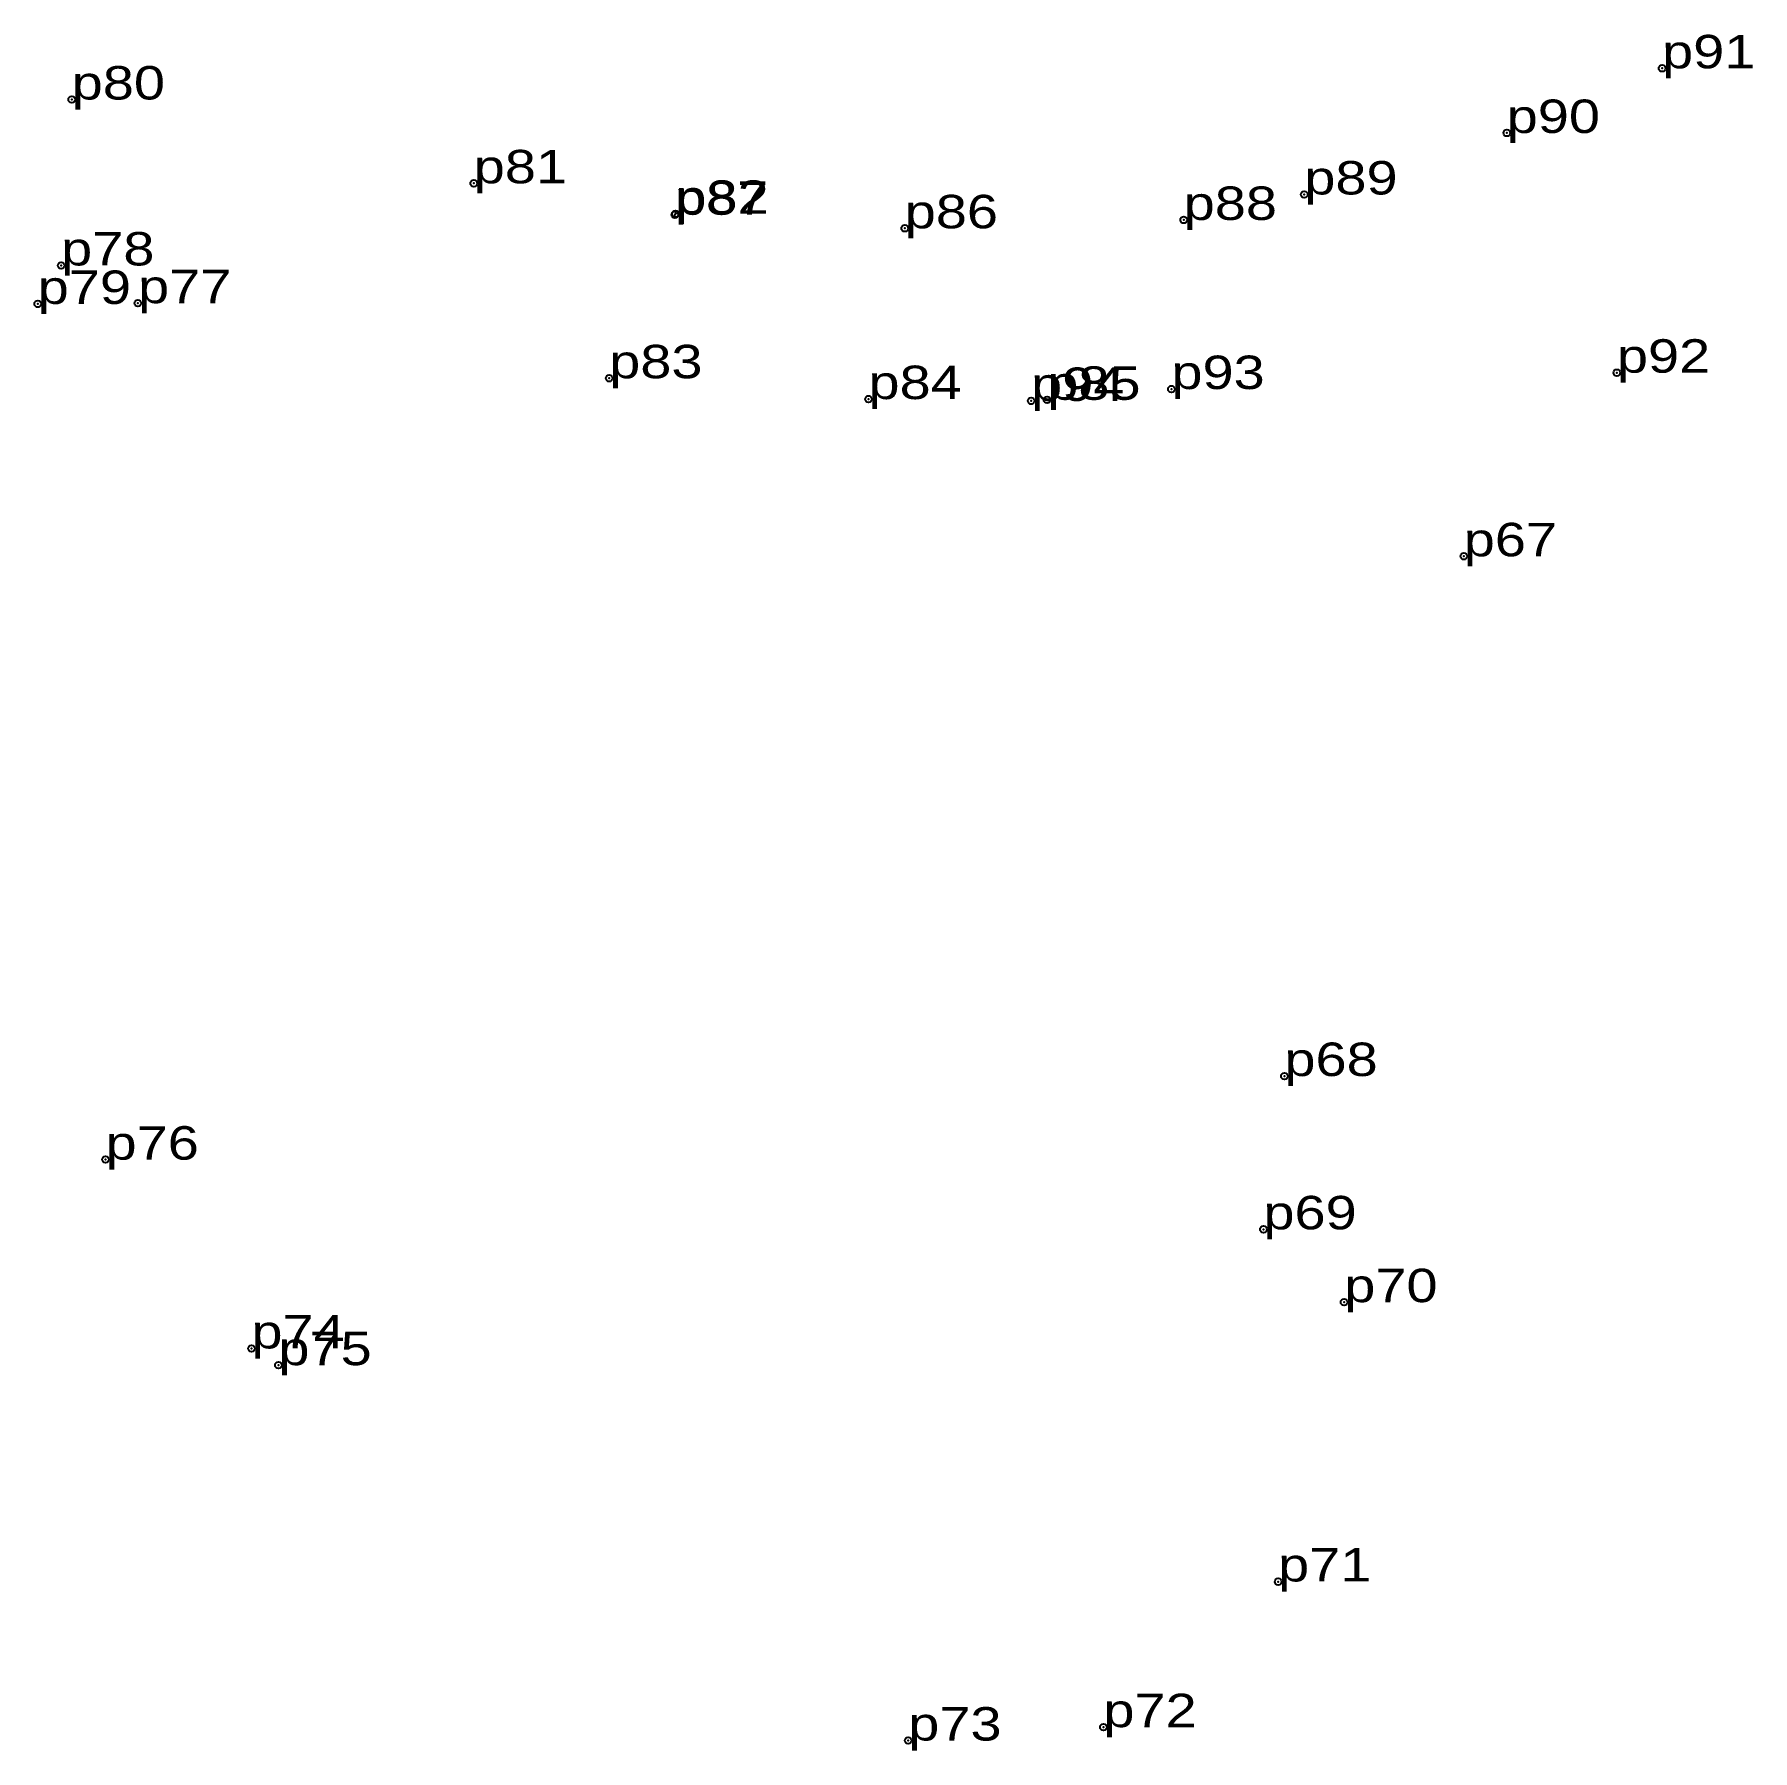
# Model space of a CAD drawing. Header units: metres. Extents: x 548735 to 552707, y 1839755 to 1841204.
# Drawn here: x 552614.5 to 552707, y 1839755.2 to 1839847.6 of the extents above.
import ezdxf

# ---------------------------------------------------------------- set-up
doc = ezdxf.new("R2010")
doc.units = ezdxf.units.M
doc.header["$LTSCALE"] = 0.72
doc.header["$PDMODE"] = 32
doc.header["$PDSIZE"] = 0.36
doc.layers.add('12', color=7, linetype='Continuous')
doc.layers.add('7', color=7, linetype='Continuous')

msp = doc.modelspace()

# ---------------------------------------------------------------- linework, layer by layer
at = {"layer": '7'}
for p in [(552702.1, 1839845.73), (552616.53, 1839844.05), (552693.75, 1839842.25), (552638.16, 1839839.54), (552682.85, 1839838.94), (552648.98, 1839837.85), (552649.01, 1839837.9), (552661.35, 1839837.12), (552676.36, 1839837.57), (552615.96, 1839835.12), (552614.7, 1839833.05), (552620.09, 1839833.09), (552699.67, 1839829.35), (552645.45, 1839829.05), (552675.7, 1839828.47), (552659.4, 1839827.93), (552668.15, 1839827.83), (552669.01, 1839827.89), (552691.43, 1839819.47), (552681.78, 1839791.49), (552618.35, 1839787.01), (552680.65, 1839783.25), (552684.99, 1839779.33), (552626.2, 1839776.84), (552627.65, 1839775.94), (552681.44, 1839764.29), (552672.04, 1839756.46), (552661.54, 1839755.74)]:
    msp.add_point(p, dxfattribs=at)

# ---------------------------------------------------------------- texts
at = {"layer": '12', "width": 1.25}
for s, p in [('p91', (552702.1, 1839845.73)), ('p80', (552616.53, 1839844.05)), ('p90', (552693.74, 1839842.25)), ('p81', (552638.16, 1839839.54)), ('p89', (552682.85, 1839838.94)), ('p82', (552649.01, 1839837.9)), ('p87', (552648.98, 1839837.85)), ('p86', (552661.35, 1839837.12)), ('p88', (552676.36, 1839837.57)), ('p78', (552615.96, 1839835.12)), ('p79', (552614.7, 1839833.05)), ('p77', (552620.1, 1839833.09)), ('p83', (552645.45, 1839829.05)), ('p92', (552699.67, 1839829.35)), ('p84', (552659.4, 1839827.93)), ('p94', (552668.15, 1839827.83)), ('p85', (552669.02, 1839827.89)), ('p93', (552675.7, 1839828.47)), ('p67', (552691.43, 1839819.47)), ('p68', (552681.78, 1839791.5)), ('p76', (552618.35, 1839787)), ('p69', (552680.65, 1839783.25)), ('p70', (552685, 1839779.33)), ('p74', (552626.2, 1839776.84)), ('p75', (552627.65, 1839775.94)), ('p71', (552681.44, 1839764.3)), ('p73', (552661.54, 1839755.74)), ('p72', (552672.04, 1839756.46))]:
    msp.add_text(s, height=1.8, dxfattribs=at).set_placement(p)

doc.saveas('drawing.dxf')
